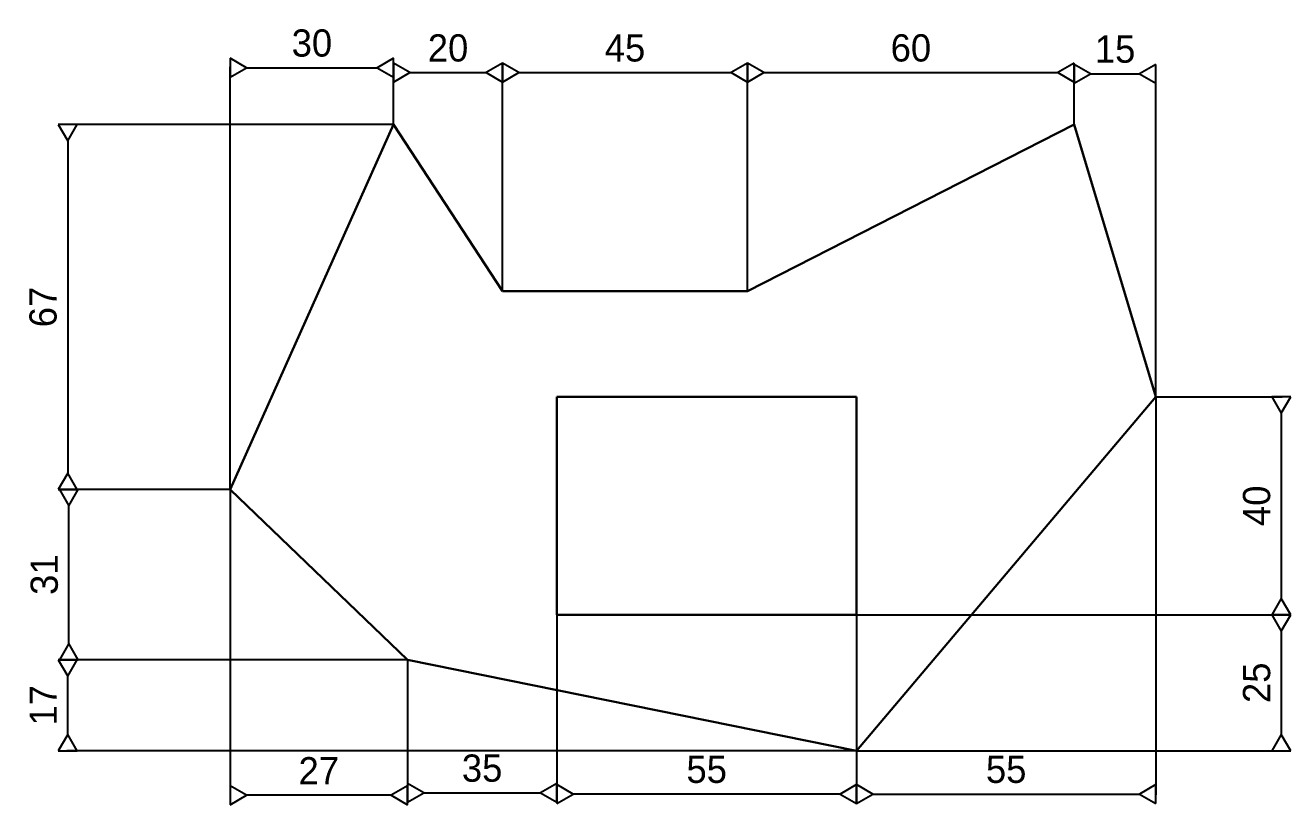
# Model space of a CAD drawing. Header units: inches. Extents: x 90 to 18020, y 90 to 97676.
# Drawn here: x 6580.7 to 6813.1, y 92981.8 to 93124.9 of the extents above; entities that cross this region are included whole.
import ezdxf

# ---------------------------------------------------------------- set-up
doc = ezdxf.new("R2010")
doc.units = ezdxf.units.IN
doc.header["$MEASUREMENT"] = 0
doc.layers.add('Line1', color=7, linetype='Continuous', lineweight=30)
doc.dimstyles.new('Style1', dxfattribs={"dimtxt": 5, "dimasz": 3, "dimexe": 0.18, "dimexo": 0.0625, "dimgap": 2, "dimtad": 1, "dimtoh": 1, "dimdec": 0, "dimzin": 0, "dimdsep": 46, "dimtxsty": 'Standard', "dimblk": 'DATUMBLANK', "dimcen": 1, "dimadec": 0, "dimazin": 0, "dimtfac": 1, "dimtdec": 0, "dimtofl": 0, "dimtmove": 0, "dimatfit": 1, "dimfxl": 1, "dimtolj": 1, "dimtzin": 0, "dimarcsym": 2})

# ---------------------------------------------------------------- blocks, each defined once
blk = doc.blocks.new('_DatumBlank')
at = {"color": 0, "linetype": 'ByBlock', "lineweight": -2}
for p, q in [((0, 0.577), (-1, 0)), ((-1, 0), (0, -0.577)), ((0, -0.577), (0, 0.577))]:
    blk.add_line(p, q, dxfattribs=at)
blk = doc.blocks.new('*D211')
at = {"color": 0, "linetype": 'Continuous', "lineweight": -2, "transparency": 16777216}
for p, q in [((6618.31, 93039.73), (6618.31, 93117.29)), ((6621.31, 93117.11), (6645.31, 93117.11)), ((6648.31, 93106.74), (6648.31, 93117.29))]:
    blk.add_line(p, q, dxfattribs=at)
at = {"layer": 'Defpoints', "color": 0, "linetype": 'Continuous', "transparency": 16777216}
for p in [(6648.31, 93117.11), (6648.31, 93106.67), (6618.31, 93039.67)]:
    blk.add_point(p, dxfattribs=at)
at = {"color": 0, "linetype": 'Continuous', "lineweight": -2, "transparency": 16777216, "xscale": 3, "yscale": 3, "zscale": 3, "rotation": 180}
blk.add_blockref('_DatumBlank', (6618.31, 93117.11), dxfattribs=at)
at = {"color": 0, "linetype": 'Continuous', "lineweight": -2, "transparency": 16777216, "xscale": 3, "yscale": 3, "zscale": 3}
blk.add_blockref('_DatumBlank', (6648.31, 93117.11), dxfattribs=at)
at = {"color": 0, "linetype": 'Continuous', "transparency": 16777216, "insert": (6633.31, 93121.61), "char_height": 5, "attachment_point": 5}
blk.add_mtext('\\A1;30', dxfattribs=at)
blk = doc.blocks.new('*D212')
at = {"color": 0, "linetype": 'Continuous', "lineweight": -2, "transparency": 16777216}
for p, q in [((6648.31, 93106.74), (6648.31, 93116.39)), ((6651.31, 93116.21), (6665.31, 93116.21)), ((6668.31, 93076.13), (6668.31, 93116.39))]:
    blk.add_line(p, q, dxfattribs=at)
at = {"layer": 'Defpoints', "color": 0, "linetype": 'Continuous', "transparency": 16777216}
for p in [(6668.31, 93116.21), (6648.31, 93106.67), (6668.31, 93076.07)]:
    blk.add_point(p, dxfattribs=at)
at = {"color": 0, "linetype": 'Continuous', "lineweight": -2, "transparency": 16777216, "xscale": 3, "yscale": 3, "zscale": 3, "rotation": 180}
blk.add_blockref('_DatumBlank', (6648.31, 93116.21), dxfattribs=at)
at = {"color": 0, "linetype": 'Continuous', "lineweight": -2, "transparency": 16777216, "xscale": 3, "yscale": 3, "zscale": 3}
blk.add_blockref('_DatumBlank', (6668.31, 93116.21), dxfattribs=at)
at = {"color": 0, "linetype": 'Continuous', "transparency": 16777216, "insert": (6658.31, 93120.71), "char_height": 5, "attachment_point": 5}
blk.add_mtext('\\A1;20', dxfattribs=at)
blk = doc.blocks.new('*D213')
at = {"color": 0, "linetype": 'Continuous', "lineweight": -2, "transparency": 16777216}
for p, q in [((6668.31, 93076.13), (6668.31, 93116.39)), ((6671.31, 93116.21), (6710.31, 93116.21)), ((6713.31, 93076.13), (6713.31, 93116.39))]:
    blk.add_line(p, q, dxfattribs=at)
at = {"layer": 'Defpoints', "color": 0, "linetype": 'Continuous', "transparency": 16777216}
for p in [(6713.31, 93116.21), (6668.31, 93076.07), (6713.31, 93076.07)]:
    blk.add_point(p, dxfattribs=at)
at = {"color": 0, "linetype": 'Continuous', "lineweight": -2, "transparency": 16777216, "xscale": 3, "yscale": 3, "zscale": 3, "rotation": 180}
blk.add_blockref('_DatumBlank', (6668.31, 93116.21), dxfattribs=at)
at = {"color": 0, "linetype": 'Continuous', "lineweight": -2, "transparency": 16777216, "xscale": 3, "yscale": 3, "zscale": 3}
blk.add_blockref('_DatumBlank', (6713.31, 93116.21), dxfattribs=at)
at = {"color": 0, "linetype": 'Continuous', "transparency": 16777216, "insert": (6690.81, 93120.71), "char_height": 5, "attachment_point": 5}
blk.add_mtext('\\A1;45', dxfattribs=at)
blk = doc.blocks.new('*D214')
at = {"color": 0, "linetype": 'Continuous', "lineweight": -2, "transparency": 16777216}
for p, q in [((6713.31, 93076.54), (6713.31, 93116.39)), ((6716.31, 93116.21), (6770.31, 93116.21)), ((6773.31, 93106.74), (6773.31, 93116.39))]:
    blk.add_line(p, q, dxfattribs=at)
at = {"layer": 'Defpoints', "color": 0, "linetype": 'Continuous', "transparency": 16777216}
for p in [(6773.31, 93116.21), (6773.31, 93106.67), (6713.31, 93076.47)]:
    blk.add_point(p, dxfattribs=at)
at = {"color": 0, "linetype": 'Continuous', "lineweight": -2, "transparency": 16777216, "xscale": 3, "yscale": 3, "zscale": 3, "rotation": 180}
blk.add_blockref('_DatumBlank', (6713.31, 93116.21), dxfattribs=at)
at = {"color": 0, "linetype": 'Continuous', "lineweight": -2, "transparency": 16777216, "xscale": 3, "yscale": 3, "zscale": 3}
blk.add_blockref('_DatumBlank', (6773.31, 93116.21), dxfattribs=at)
at = {"color": 0, "linetype": 'Continuous', "transparency": 16777216, "insert": (6743.31, 93120.71), "char_height": 5, "attachment_point": 5}
blk.add_mtext('\\A1;60', dxfattribs=at)
blk = doc.blocks.new('*D215')
at = {"color": 0, "linetype": 'Continuous', "lineweight": -2, "transparency": 16777216}
for p, q in [((6773.31, 93106.74), (6773.31, 93116.17)), ((6776.31, 93115.99), (6785.31, 93115.99)), ((6788.31, 93056.74), (6788.31, 93116.17))]:
    blk.add_line(p, q, dxfattribs=at)
at = {"layer": 'Defpoints', "color": 0, "linetype": 'Continuous', "transparency": 16777216}
for p in [(6788.31, 93115.99), (6773.31, 93106.67), (6788.31, 93056.67)]:
    blk.add_point(p, dxfattribs=at)
at = {"color": 0, "linetype": 'Continuous', "lineweight": -2, "transparency": 16777216, "xscale": 3, "yscale": 3, "zscale": 3, "rotation": 180}
blk.add_blockref('_DatumBlank', (6773.31, 93115.99), dxfattribs=at)
at = {"color": 0, "linetype": 'Continuous', "lineweight": -2, "transparency": 16777216, "xscale": 3, "yscale": 3, "zscale": 3}
blk.add_blockref('_DatumBlank', (6788.31, 93115.99), dxfattribs=at)
at = {"color": 0, "linetype": 'Continuous', "transparency": 16777216, "insert": (6780.81, 93120.49), "char_height": 5, "attachment_point": 5}
blk.add_mtext('\\A1;15', dxfattribs=at)
blk = doc.blocks.new('*D216')
at = {"color": 0, "linetype": 'Continuous', "lineweight": -2, "transparency": 16777216}
for p, q in [((6733.37, 93016.67), (6811.51, 93016.67)), ((6811.33, 93013.67), (6811.33, 92994.67)), ((6733.37, 92991.67), (6811.51, 92991.67))]:
    blk.add_line(p, q, dxfattribs=at)
at = {"layer": 'Defpoints', "color": 0, "linetype": 'Continuous', "transparency": 16777216}
for p in [(6733.31, 93016.67), (6733.31, 92991.67), (6811.33, 92991.67)]:
    blk.add_point(p, dxfattribs=at)
at = {"color": 0, "linetype": 'Continuous', "lineweight": -2, "transparency": 16777216, "xscale": 3, "yscale": 3, "zscale": 3}
for p, rotation in [((6811.33, 93016.67), 90), ((6811.33, 92991.67), 270)]:
    blk.add_blockref('_DatumBlank', p, dxfattribs=dict(at, rotation=rotation))
at = {"color": 0, "linetype": 'Continuous', "transparency": 16777216, "insert": (6806.83, 93004.17), "char_height": 5, "attachment_point": 5, "rotation": 90}
blk.add_mtext('\\A1;25', dxfattribs=at)
blk = doc.blocks.new('*D217')
at = {"color": 0, "linetype": 'Continuous', "lineweight": -2, "transparency": 16777216}
for p, q in [((6788.37, 93056.67), (6811.51, 93056.67)), ((6811.33, 93053.67), (6811.33, 93019.67)), ((6733.37, 93016.67), (6811.51, 93016.67))]:
    blk.add_line(p, q, dxfattribs=at)
at = {"layer": 'Defpoints', "color": 0, "linetype": 'Continuous', "transparency": 16777216}
for p in [(6788.31, 93056.67), (6733.31, 93016.67), (6811.33, 93016.67)]:
    blk.add_point(p, dxfattribs=at)
at = {"color": 0, "linetype": 'Continuous', "lineweight": -2, "transparency": 16777216, "xscale": 3, "yscale": 3, "zscale": 3}
for p, rotation in [((6811.33, 93056.67), 90), ((6811.33, 93016.67), 270)]:
    blk.add_blockref('_DatumBlank', p, dxfattribs=dict(at, rotation=rotation))
at = {"color": 0, "linetype": 'Continuous', "transparency": 16777216, "insert": (6806.83, 93036.67), "char_height": 5, "attachment_point": 5, "rotation": 90}
blk.add_mtext('\\A1;40', dxfattribs=at)
blk = doc.blocks.new('*D218')
at = {"color": 0, "linetype": 'Continuous', "lineweight": -2, "transparency": 16777216}
for p, q in [((6788.31, 93056.61), (6788.31, 92983.57)), ((6733.31, 93016.61), (6733.31, 92983.57)), ((6736.31, 92983.75), (6785.31, 92983.75))]:
    blk.add_line(p, q, dxfattribs=at)
at = {"layer": 'Defpoints', "color": 0, "linetype": 'Continuous', "transparency": 16777216}
for p in [(6788.31, 93056.67), (6733.31, 93016.67), (6788.31, 92983.75)]:
    blk.add_point(p, dxfattribs=at)
at = {"color": 0, "linetype": 'Continuous', "lineweight": -2, "transparency": 16777216, "xscale": 3, "yscale": 3, "zscale": 3, "rotation": 180}
blk.add_blockref('_DatumBlank', (6733.31, 92983.75), dxfattribs=at)
at = {"color": 0, "linetype": 'Continuous', "lineweight": -2, "transparency": 16777216, "xscale": 3, "yscale": 3, "zscale": 3}
blk.add_blockref('_DatumBlank', (6788.31, 92983.75), dxfattribs=at)
at = {"color": 0, "linetype": 'Continuous', "transparency": 16777216, "insert": (6760.81, 92988.25), "char_height": 5, "attachment_point": 5}
blk.add_mtext('\\A1;55', dxfattribs=at)
blk = doc.blocks.new('*D219')
at = {"color": 0, "linetype": 'Continuous', "lineweight": -2, "transparency": 16777216}
for p, q in [((6678.31, 93016.61), (6678.31, 92983.57)), ((6733.31, 93016.61), (6733.31, 92983.57)), ((6730.31, 92983.75), (6681.31, 92983.75))]:
    blk.add_line(p, q, dxfattribs=at)
at = {"layer": 'Defpoints', "color": 0, "linetype": 'Continuous', "transparency": 16777216}
for p in [(6678.31, 93016.67), (6733.31, 93016.67), (6678.31, 92983.75)]:
    blk.add_point(p, dxfattribs=at)
at = {"color": 0, "linetype": 'Continuous', "lineweight": -2, "transparency": 16777216, "xscale": 3, "yscale": 3, "zscale": 3, "rotation": 180}
blk.add_blockref('_DatumBlank', (6678.31, 92983.75), dxfattribs=at)
at = {"color": 0, "linetype": 'Continuous', "lineweight": -2, "transparency": 16777216, "xscale": 3, "yscale": 3, "zscale": 3}
blk.add_blockref('_DatumBlank', (6733.31, 92983.75), dxfattribs=at)
at = {"color": 0, "linetype": 'Continuous', "transparency": 16777216, "insert": (6705.81, 92988.25), "char_height": 5, "attachment_point": 5}
blk.add_mtext('\\A1;55', dxfattribs=at)
blk = doc.blocks.new('*D220')
at = {"color": 0, "linetype": 'Continuous', "lineweight": -2, "transparency": 16777216}
for p, q in [((6678.31, 93016.61), (6678.31, 92983.79)), ((6650.84, 93008.32), (6650.84, 92983.79)), ((6653.84, 92983.97), (6675.31, 92983.97))]:
    blk.add_line(p, q, dxfattribs=at)
at = {"layer": 'Defpoints', "color": 0, "linetype": 'Continuous', "transparency": 16777216}
for p in [(6678.31, 93016.67), (6650.84, 93008.38), (6678.31, 92983.97)]:
    blk.add_point(p, dxfattribs=at)
at = {"color": 0, "linetype": 'Continuous', "lineweight": -2, "transparency": 16777216, "xscale": 3, "yscale": 3, "zscale": 3, "rotation": 180}
blk.add_blockref('_DatumBlank', (6650.84, 92983.97), dxfattribs=at)
at = {"color": 0, "linetype": 'Continuous', "lineweight": -2, "transparency": 16777216, "xscale": 3, "yscale": 3, "zscale": 3}
blk.add_blockref('_DatumBlank', (6678.31, 92983.97), dxfattribs=at)
at = {"color": 0, "linetype": 'Continuous', "transparency": 16777216, "insert": (6664.57, 92988.47), "char_height": 5, "attachment_point": 5}
blk.add_mtext('\\A1;35', dxfattribs=at)
blk = doc.blocks.new('*D221')
at = {"color": 0, "linetype": 'Continuous', "lineweight": -2, "transparency": 16777216}
for p, q in [((6618.31, 93039.61), (6618.31, 92983.34)), ((6650.84, 93008.32), (6650.84, 92983.34)), ((6647.84, 92983.52), (6621.31, 92983.52))]:
    blk.add_line(p, q, dxfattribs=at)
at = {"layer": 'Defpoints', "color": 0, "linetype": 'Continuous', "transparency": 16777216}
for p in [(6618.31, 93039.67), (6650.84, 93008.38), (6618.31, 92983.52)]:
    blk.add_point(p, dxfattribs=at)
at = {"color": 0, "linetype": 'Continuous', "lineweight": -2, "transparency": 16777216, "xscale": 3, "yscale": 3, "zscale": 3, "rotation": 180}
blk.add_blockref('_DatumBlank', (6618.31, 92983.52), dxfattribs=at)
at = {"color": 0, "linetype": 'Continuous', "lineweight": -2, "transparency": 16777216, "xscale": 3, "yscale": 3, "zscale": 3}
blk.add_blockref('_DatumBlank', (6650.84, 92983.52), dxfattribs=at)
at = {"color": 0, "linetype": 'Continuous', "transparency": 16777216, "insert": (6634.57, 92988.02), "char_height": 5, "attachment_point": 5}
blk.add_mtext('\\A1;27', dxfattribs=at)
blk = doc.blocks.new('*D222')
at = {"color": 0, "linetype": 'Continuous', "lineweight": -2, "transparency": 16777216}
for p, q in [((6650.77, 93008.38), (6588.28, 93008.38)), ((6588.46, 92994.67), (6588.46, 93005.38)), ((6733.25, 92991.67), (6588.28, 92991.67))]:
    blk.add_line(p, q, dxfattribs=at)
at = {"layer": 'Defpoints', "color": 0, "linetype": 'Continuous', "transparency": 16777216}
for p in [(6588.46, 93008.38), (6650.84, 93008.38), (6733.31, 92991.67)]:
    blk.add_point(p, dxfattribs=at)
at = {"color": 0, "linetype": 'Continuous', "lineweight": -2, "transparency": 16777216, "xscale": 3, "yscale": 3, "zscale": 3}
for p, rotation in [((6588.46, 93008.38), 90), ((6588.46, 92991.67), 270)]:
    blk.add_blockref('_DatumBlank', p, dxfattribs=dict(at, rotation=rotation))
at = {"color": 0, "linetype": 'Continuous', "transparency": 16777216, "insert": (6583.96, 93000.03), "char_height": 5, "attachment_point": 5, "rotation": 90}
blk.add_mtext('\\A1;17', dxfattribs=at)
blk = doc.blocks.new('*D223')
at = {"color": 0, "linetype": 'Continuous', "lineweight": -2, "transparency": 16777216}
for p, q in [((6618.25, 93039.67), (6588.5, 93039.67)), ((6588.68, 93011.38), (6588.68, 93036.67)), ((6650.77, 93008.38), (6588.5, 93008.38))]:
    blk.add_line(p, q, dxfattribs=at)
at = {"layer": 'Defpoints', "color": 0, "linetype": 'Continuous', "transparency": 16777216}
for p in [(6588.68, 93039.67), (6618.31, 93039.67), (6650.84, 93008.38)]:
    blk.add_point(p, dxfattribs=at)
at = {"color": 0, "linetype": 'Continuous', "lineweight": -2, "transparency": 16777216, "xscale": 3, "yscale": 3, "zscale": 3}
for p, rotation in [((6588.68, 93039.67), 90), ((6588.68, 93008.38), 270)]:
    blk.add_blockref('_DatumBlank', p, dxfattribs=dict(at, rotation=rotation))
at = {"color": 0, "linetype": 'Continuous', "transparency": 16777216, "insert": (6584.18, 93024.03), "char_height": 5, "attachment_point": 5, "rotation": 90}
blk.add_mtext('\\A1;31', dxfattribs=at)
blk = doc.blocks.new('*D224')
at = {"color": 0, "linetype": 'Continuous', "lineweight": -2, "transparency": 16777216}
for p, q in [((6648.25, 93106.67), (6588.28, 93106.67)), ((6588.46, 93103.67), (6588.46, 93042.67)), ((6618.25, 93039.67), (6588.28, 93039.67))]:
    blk.add_line(p, q, dxfattribs=at)
at = {"layer": 'Defpoints', "color": 0, "linetype": 'Continuous', "transparency": 16777216}
for p in [(6648.31, 93106.67), (6588.46, 93039.67), (6618.31, 93039.67)]:
    blk.add_point(p, dxfattribs=at)
at = {"color": 0, "linetype": 'Continuous', "lineweight": -2, "transparency": 16777216, "xscale": 3, "yscale": 3, "zscale": 3}
for p, rotation in [((6588.46, 93106.67), 90), ((6588.46, 93039.67), 270)]:
    blk.add_blockref('_DatumBlank', p, dxfattribs=dict(at, rotation=rotation))
at = {"color": 0, "linetype": 'Continuous', "transparency": 16777216, "insert": (6583.96, 93073.17), "char_height": 5, "attachment_point": 5, "rotation": 90}
blk.add_mtext('\\A1;67', dxfattribs=at)

msp = doc.modelspace()

# ---------------------------------------------------------------- linework, layer by layer
at = {"layer": 'Line1', "linetype": 'Continuous'}
for p, q in [((6618.31, 93039.67), (6648.31, 93106.67)), ((6648.31, 93106.67), (6668.31, 93076.07)), ((6713.31, 93076.07), (6773.31, 93106.67)), ((6788.31, 93056.67), (6773.31, 93106.67)), ((6668.31, 93076.07), (6713.31, 93076.07)), ((6678.31, 93016.67), (6678.31, 93056.67)), ((6678.31, 93056.67), (6733.31, 93056.67)), ((6788.31, 93056.67), (6733.31, 92991.67)), ((6733.31, 93056.67), (6733.31, 93016.67)), ((6650.84, 93008.38), (6618.31, 93039.67)), ((6733.31, 93016.67), (6678.31, 93016.67)), ((6733.31, 92991.67), (6650.84, 93008.38))]:
    msp.add_line(p, q, dxfattribs=at)

# ---------------------------------------------------------------- dimensions: what is measured, and where the dimension line sits
at = {"linetype": 'Continuous'}
for base, p1, p2, picture, middle in [((6648.31, 93117.11), (6618.31, 93039.67), (6648.31, 93106.67), '*D211', (6633.31, 93121.61)), ((6668.31, 93116.21), (6648.31, 93106.67), (6668.31, 93076.07), '*D212', (6658.31, 93120.71)), ((6713.31, 93116.21), (6668.31, 93076.07), (6713.31, 93076.07), '*D213', (6690.81, 93120.71)), ((6773.31, 93116.21), (6713.31, 93076.47), (6773.31, 93106.67), '*D214', (6743.31, 93120.71)), ((6788.31, 93115.99), (6773.31, 93106.67), (6788.31, 93056.67), '*D215', (6780.81, 93120.49)), ((6788.31, 92983.75), (6733.31, 93016.67), (6788.31, 93056.67), '*D218', (6760.81, 92988.25)), ((6678.31, 92983.75), (6733.31, 93016.67), (6678.31, 93016.67), '*D219', (6705.81, 92988.25))]:
    dim = msp.add_linear_dim(base=base, p1=p1, p2=p2, dimstyle='Style1', dxfattribs=at)
    dim.commit()
    dim.dimension.update_dxf_attribs({"geometry": picture, "text_midpoint": middle})
for base, p1, p2, picture, middle in [((6588.46, 93039.67), (6648.31, 93106.67), (6618.31, 93039.67), '*D224', (6583.96, 93073.17)), ((6811.33, 93016.67), (6788.31, 93056.67), (6733.31, 93016.67), '*D217', (6806.83, 93036.67)), ((6588.68, 93039.67), (6650.84, 93008.38), (6618.31, 93039.67), '*D223', (6584.18, 93024.03)), ((6811.33, 92991.67), (6733.31, 93016.67), (6733.31, 92991.67), '*D216', (6806.83, 93004.17)), ((6588.46, 93008.38), (6733.31, 92991.67), (6650.84, 93008.38), '*D222', (6583.96, 93000.03))]:
    dim = msp.add_linear_dim(base=base, p1=p1, p2=p2, angle=90, dimstyle='Style1', dxfattribs=at)
    dim.commit()
    dim.dimension.update_dxf_attribs({"geometry": picture, "text_midpoint": middle})
for base, p2, text, picture, middle in [((6618.31, 92983.52), (6618.31, 93039.67), '27', '*D221', (6634.57, 92988.02)), ((6678.31, 92983.97), (6678.31, 93016.67), '35', '*D220', (6664.57, 92988.47))]:
    dim = msp.add_linear_dim(base=base, p1=(6650.84, 93008.38), p2=p2, text=text, dimstyle='Style1', dxfattribs=at)
    dim.commit()
    dim.dimension.update_dxf_attribs({"geometry": picture, "text_midpoint": middle})

doc.saveas('drawing.dxf')
